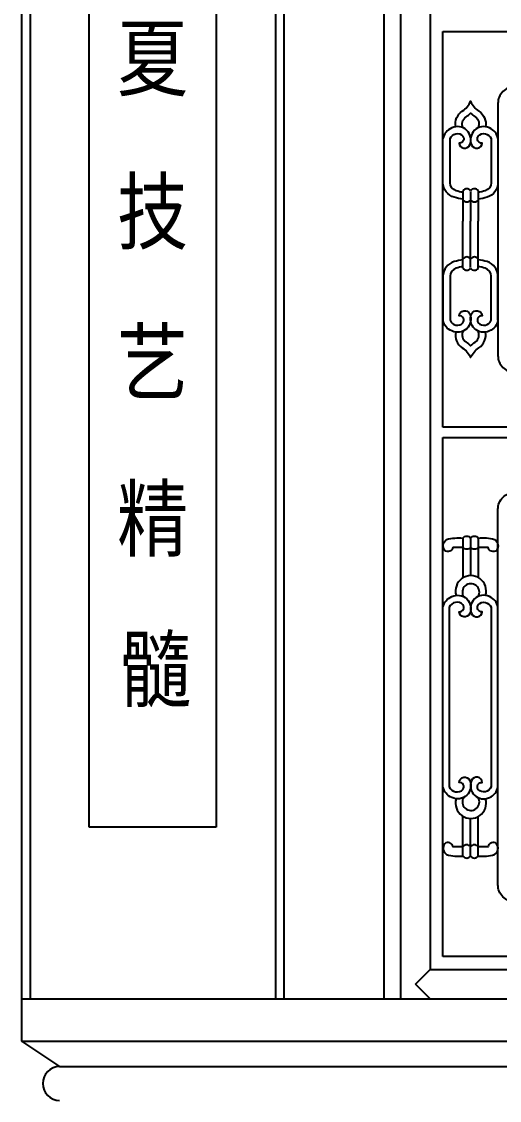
# Model space of a CAD drawing. Extents: x -66030 to 95157, y -13132 to 45879.
# Drawn here: x 86173 to 86768, y -7346 to -6003 of the extents above; entities that cross this region are included whole.
import ezdxf

# ---------------------------------------------------------------- set-up
doc = ezdxf.new("R2010")
doc.units = 0
doc.header["$LTSCALE"] = 100
doc.header["$MEASUREMENT"] = 0
doc.layers.add('立面框架', color=3, linetype='CONTINUOUS')
doc.styles.add('STYLE1', font='txt.shx', dxfattribs={"width": 0.7, "bigfont": 'hztxt.shx'})

msp = doc.modelspace()

# ---------------------------------------------------------------- linework, layer by layer
at = {"layer": '立面框架'}
for p, q in [((86172.9, -5303.6), (86172.9, -7219.5)), ((86499.2, -5303.6), (86499.2, -7219.5)), ((86623.6, -5303.6), (86623.6, -7219.5)), ((86681.5, -5340.4), (86681.5, -7182.6)), ((86257.1, -7005.6), (86257.1, -5488.7)), ((86415, -5488.7), (86415, -7005.6)), ((86697.2, -6507.8), (86697.2, -6015.2)), ((86697.2, -6015.2), (87175.6, -6015.2)), ((86765.7, -6168), (86765.7, -6355.1)), ((86722.2, -6213.3), (86722.2, -6251)), ((86731.7, -6214.2), (86731.7, -6251)), ((86741.2, -6213.3), (86741.2, -6251)), ((86722.2, -6309.7), (86722.2, -6251)), ((86731.7, -6308.8), (86731.7, -6251)), ((86741.2, -6309.7), (86741.2, -6251)), ((87175.6, -6507.8), (86697.2, -6507.8)), ((86697.2, -7166.8), (86697.2, -6520.5)), ((86697.2, -6520.5), (87175.6, -6520.5)), ((86722.2, -6645.7), (86722.2, -6694.7)), ((86731.7, -6645.7), (86731.7, -6692.6)), ((86741.2, -6645.7), (86741.2, -6694.4)), ((86765.7, -7041.6), (86765.7, -6645.7)), ((86722.2, -7041.6), (86722.2, -6992.6)), ((86731.7, -7041.6), (86731.7, -6994.7)), ((86741.2, -7041.6), (86741.2, -6992.9)), ((86415, -7005.6), (86257.1, -7005.6)), ((87099.2, -7166.8), (86697.2, -7166.8)), ((86663, -7201), (86681.5, -7182.6)), ((86681.5, -7182.6), (87097.3, -7182.6)), ((86681.5, -7219.5), (86663, -7201)), ((86172.9, -7219.5), (88337.4, -7219.5)), ((86172.9, -7219.5), (86172.9, -7272.1)), ((86634.1, -7219.5), (87238.8, -7219.5)), ((86172.9, -7272.1), (88337.4, -7272.1)), ((86172.9, -7272.1), (86220.3, -7303.7)), ((86220.3, -7303.7), (88290, -7303.7))]:
    msp.add_line(p, q, dxfattribs=at)
for points in [[(86183.4, -5303.6), (86183.4, -7219.5)], [(86488.7, -5303.6), (86488.7, -7219.5)], [(86644.6, -5303.6), (86644.6, -7219.5)]]:
    msp.add_lwpolyline(points, dxfattribs=at)
for points in [[(86786.7, -6439.4), (87086.1, -6439.4, 0.414214), (87107.2, -6418.4), (87107.2, -6104.7, 0.414214), (87086.1, -6083.6), (86786.7, -6083.6, 0.414214), (86765.7, -6104.7), (86765.7, -6418.4, 0.414214)], [(86741.2, -6645.7, -0.095818), (86761.6, -6647.5, -0.433244), (86763.9, -6661.1, -0.578743), (86753.6, -6657.3), (86741.2, -6657.3, -0.502389), (86731.7, -6657.3, -0.502389), (86722.2, -6657.3), (86709.8, -6657.3, -0.578743), (86699.5, -6661.1, -0.433244), (86701.9, -6647.5, -0.095818), (86722.2, -6645.7, -0.536278), (86731.7, -6645.7, -0.536278)], [(86697.2, -6731.9, -0.250582), (86708.3, -6718.6, -0.694092), (86730.6, -6739.8, -0.771474), (86717.3, -6737.5, 0.648338), (86722.2, -6728.7, 0.531145), (86705.1, -6731.9), (86705.1, -6766.8), (86705.1, -6955.4, 0.531145), (86722.2, -6958.6, 0.648338), (86717.3, -6949.8, -0.771474), (86730.6, -6947.5, -0.694092), (86708.3, -6968.7, -0.250582), (86697.2, -6955.4)], [(86765.7, -6731.9, 0.255499), (86755.1, -6718.6, 0.694092), (86732.9, -6739.8, 0.771474), (86746.2, -6737.5, -0.648338), (86741.2, -6728.7, -0.564731), (86757.2, -6731.9), (86757.2, -6766.8), (86757.2, -6955.4, -0.564731), (86741.2, -6958.6, -0.648338), (86746.2, -6949.8, 0.771474), (86732.9, -6947.5, 0.694092), (86755.1, -6968.7, 0.255499), (86765.7, -6955.4)], [(86741.2, -7041.6, 0.095818), (86761.6, -7039.8, 0.433244), (86763.9, -7026.2, 0.578743), (86753.6, -7030), (86741.2, -7030, 0.502389), (86731.7, -7030, 0.502389), (86722.2, -7030), (86709.8, -7030, 0.578743), (86699.5, -7026.2, 0.433244), (86701.9, -7039.8, 0.095818), (86722.2, -7041.6, 0.536278), (86731.7, -7041.6, 0.536278)]]:
    msp.add_lwpolyline(points, format="xyb", close=True, dxfattribs=at)
for points in [[(86713.2, -6133.7, -0.304372), (86721.4, -6114.3, 0.148692), (86731.7, -6102, 0.148692), (86742, -6114.3, -0.304372), (86750.3, -6133.7)], [(86722.5, -6135.1, -0.388825), (86726, -6121.3, 0.050974), (86731.7, -6116.7, 0.050974), (86737.4, -6121.3, -0.388825), (86740.9, -6135.1)], [(86722.2, -6215.3, -0.035081), (86713.7, -6213.4, -0.331008), (86706.2, -6203.3), (86706.2, -6148.4, -0.564731), (86722.2, -6145.3, -0.648338), (86717.3, -6154, 0.771474), (86730.6, -6156.3, 0.694092), (86708.3, -6135.2, 0.250582), (86697.2, -6148.4)], [(86765.7, -6148.4, 0.255499), (86755.1, -6135.2, 0.694092), (86732.9, -6156.3, 0.771474), (86746.2, -6154, -0.648338), (86741.2, -6145.3, -0.564731), (86757.2, -6148.4), (86757.2, -6203.3, -0.331008), (86749.8, -6213.4, -0.035081), (86741.2, -6215.3)], [(86722.2, -6223.8, -0.039618), (86711.3, -6221.4, -0.326429), (86697.2, -6203.3), (86697.2, -6148.4)], [(86765.7, -6148.4), (86765.7, -6203.3, -0.331008), (86752.2, -6221.4, -0.039618), (86741.2, -6223.8)], [(86722.2, -6299.3, 0.039618), (86711.3, -6301.6, 0.326429), (86697.2, -6319.8), (86697.2, -6374.6)], [(86722.2, -6307.8, 0.035081), (86713.7, -6309.7, 0.331008), (86706.2, -6319.8), (86706.2, -6374.6, 0.564731), (86722.2, -6377.7, 0.648338), (86717.3, -6369, -0.771474), (86730.6, -6366.7, -0.694092), (86708.3, -6387.9, -0.250582), (86697.2, -6374.6)], [(86765.7, -6374.6, -0.255499), (86755.1, -6387.9, -0.694092), (86732.9, -6366.7, -0.771474), (86746.2, -6369, 0.648338), (86741.2, -6377.7, 0.564731), (86757.2, -6374.6), (86757.2, -6319.8, 0.331008), (86749.8, -6309.7, 0.035081), (86741.2, -6307.8)], [(86765.7, -6374.6), (86765.7, -6319.8, 0.331008), (86752.2, -6301.6, 0.039618), (86741.2, -6299.3)], [(86713.2, -6389.3, 0.304372), (86721.4, -6408.8, -0.148692), (86731.7, -6421.1, -0.148692), (86742, -6408.8, 0.304372), (86750.3, -6389.3)], [(86722.5, -6387.9, 0.388825), (86726, -6401.7, -0.050974), (86731.7, -6406.3, -0.050974), (86737.4, -6401.7, 0.388825), (86740.9, -6387.9)], [(87070, -7098.4), (86786.7, -7098.4, -0.414214), (86765.7, -7077.4), (86765.7, -6609.9, -0.414214), (86786.7, -6588.9), (87086.1, -6588.9, -0.414214), (87107.2, -6609.9), (87107.2, -6887.4)]]:
    msp.add_lwpolyline(points, format="xyb", dxfattribs=at)
for centre, radius, start, end in [((86727, -6216.5), 5.69, 33.5926, 146.4074), ((86736.5, -6216.5), 5.69, 33.5926, 146.4074), ((86727, -6221.4), 5.9, 216.6511, 323.3489), ((86736.5, -6221.4), 5.9, 216.6511, 323.3489), ((86727, -6301.7), 5.9, 36.6511, 143.3489), ((86736.5, -6301.7), 5.9, 36.6511, 143.3489), ((86727, -6306.6), 5.69, 213.5926, 326.4074), ((86736.5, -6306.6), 5.69, 213.5926, 326.4074), ((86732, -6711.6), 19.1, 343.1489, 196.6142), ((86732, -6713.1), 10.6, 329.7683, 212.9791), ((86732, -6975.7), 19.1, 163.3858, 16.8511), ((86732, -6974.2), 10.6, 147.0209, 30.2317), ((86220.3, -7324.7), 21.1, 90, 270)]:
    msp.add_arc(centre, radius, start, end, dxfattribs=at)

# ---------------------------------------------------------------- texts
at = {"layer": '立面框架', "style": 'STYLE1'}
for s, p in [('夏', (86291.7, -6095.7)), ('技', (86291.7, -6286.7)), ('艺', (86291.7, -6474.2)), ('精', (86291.7, -6669)), ('髓', (86295.4, -6856.4))]:
    msp.add_text(s, height=88.4, dxfattribs=at).set_placement(p)

doc.saveas('drawing.dxf')
